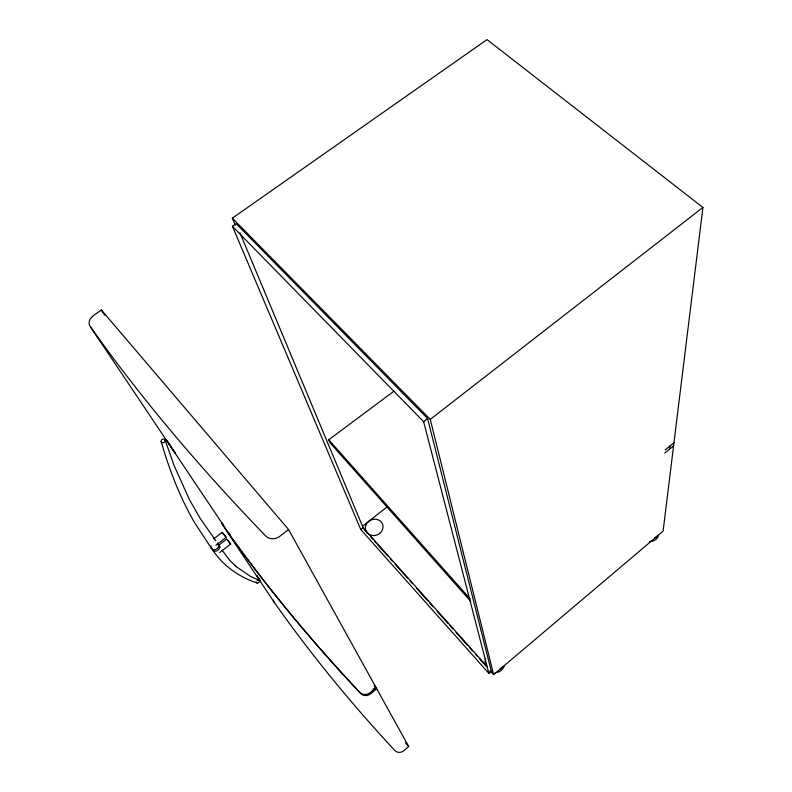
<?xml version="1.0" encoding="UTF-8"?>
<svg xmlns="http://www.w3.org/2000/svg" width="792" height="792" viewBox="0 0 792 792"><rect width="100%" height="100%" fill="white"/><g stroke="black" fill="none" stroke-linecap="round" stroke-linejoin="round"><path stroke-width="1.19" d="M669.547 449.173L669.913 446.054M235.214 224.997L232.353 218.166L487.001 39.6L702.92 207.445L663.082 531.184L493.644 674.616L490.525 671.121M488.882 673.388L491.317 671.329L427.621 418.562L236.145 223.681L232.422 226.294L360.756 529.511L488.882 673.388L423.621 421.671L232.422 226.294M374.022 685.516L376.735 688.793L408.702 746.529L403.633 750.816A6.643 6.366 -50.6 0 1 394.515 750.153A1754.815 1046.479 14.6 0 1 274.517 602.752L223.958 526.967A7.148 6.148 -31.5 0 1 222.76 524.007M373.012 689.505L375.566 687.387M376.735 688.793L370.755 693.742A7.752 7.286 -39.8 0 1 360.132 693.04A2140.459 1162.804 13.7 0 1 233.581 540.441L90.446 326.868A9.732 7.494 -27.5 0 1 93.505 315.533L101.386 309.999L288.575 529.541L376.131 687.694L370.131 692.654A7.771 7.306 -39.6 0 1 359.479 691.961A2148.29 1164.973 13.7 0 1 232.65 539.045M664.726 453.054L673.576 445.936M665.092 449.935L673.952 442.797M362.657 526.155L387.139 506.83M360.756 529.511L363.092 527.66L239.946 232.789M423.621 421.671L427.621 418.562M288.575 529.541L280.012 536.194A10.85 9.494 -29.7 0 1 265.27 535.521A3595.967 1486.98 11.9 0 1 90.446 326.868M493.644 674.616L430.264 419.394L702.92 207.445M219.592 552.608L230.69 544.054L226.7 539.114L218.384 545.51M215.87 545.302L226.175 537.372L222.146 532.382L213.721 538.847M470.755 601.336L330.017 442.807L328.759 439.778L394.04 391.119M257.024 582.942C239.135 577.16 223.077 565.666 212.602 549.955M258.35 580.041L250.025 576.13L235.64 566.181L236.105 566.617L229.69 560.3L222.067 550.123M226.175 537.372L222.146 532.382M230.69 544.054L226.7 539.114M232.353 218.166L430.264 419.394M363.092 527.66L487.209 666.725M364.112 529.442L367.201 532.907M370.498 536.6L372.963 539.372M374.616 541.213L387.783 555.974M390.258 558.746L392.723 561.518M395.198 564.28L407.543 578.12M410.018 580.892L412.483 583.654M416.602 588.268L428.125 601.187M429.769 603.029L433.066 606.721M437.184 611.335L447.886 623.334M449.529 625.175L452.826 628.868M456.113 632.561L467.636 645.48M469.29 647.321L472.577 651.014M475.873 654.697L477.517 656.548M479.17 658.39L486.575 666.696M328.759 439.778L470.111 598.871M374.962 686.288L376.131 687.694M405.563 742.708L408.702 746.529M215.82 540.698L200.218 518.513L189.486 499.683L174.23 465.884L165.083 440.035A2.119 1.742 -29.9 0 0 161.627 439.926A2.119 1.742 -29.9 0 0 162.726 442.748A2.119 1.742 -29.9 0 0 165.083 440.035M211.622 548.579L194.664 522.74C179.923 497.406 169.33 469.864 161.212 441.768M101.386 309.999L104.712 315.216M218.909 545.104L220.176 547.114M502.603 666.616A9.593 9.247 -11.2 0 1 499.574 669.408M486.041 665.607A9.593 9.247 -11.2 0 1 485.654 658.538M657.845 535.214A9.415 8.455 7.9 0 1 654.341 538.184M504.157 666.359A9.544 9.217 -11.1 0 1 495.248 672.675M491.971 672.19A9.544 9.217 -11.1 0 1 489.743 671.121M658.538 535.649A9.375 8.435 8.1 0 1 649.361 541.54M274.517 602.752A6.178 5.524 -34.5 0 1 273.428 600.098M217.414 544.094A3.98 3.435 -33.6 0 1 219.443 548.024A3.98 3.435 -33.6 0 1 215.384 551.143A3.98 3.435 -33.6 0 1 211.949 548.292M257.133 580.13A1.653 1.465 -34.2 0 1 259.132 580.684A1.653 1.465 -34.2 0 1 258.499 582.714A1.653 1.465 -34.2 0 1 256.39 582.516M256.192 582.189A1.653 1.465 -34.2 0 1 256.093 581.813M223.007 525.551A7.168 6.158 -31.4 0 1 221.81 522.581M217.275 543.114A3.99 3.445 -33.6 0 1 218.087 547.559A3.99 3.445 -33.6 0 1 213.434 549.678A3.99 3.445 -33.6 0 1 211.019 545.975M256.935 575.764L260.479 581.021L256.935 575.764M230.314 535.6L228.076 532.422L230.314 535.6M175.171 452.994L166.32 439.768L175.171 452.994M370.913 535.234A8.979 8.059 -22.4 0 0 382.962 525.631A8.979 8.059 -22.4 0 0 368.726 521.364A8.979 8.059 -22.4 0 0 370.913 535.234"/></g></svg>
